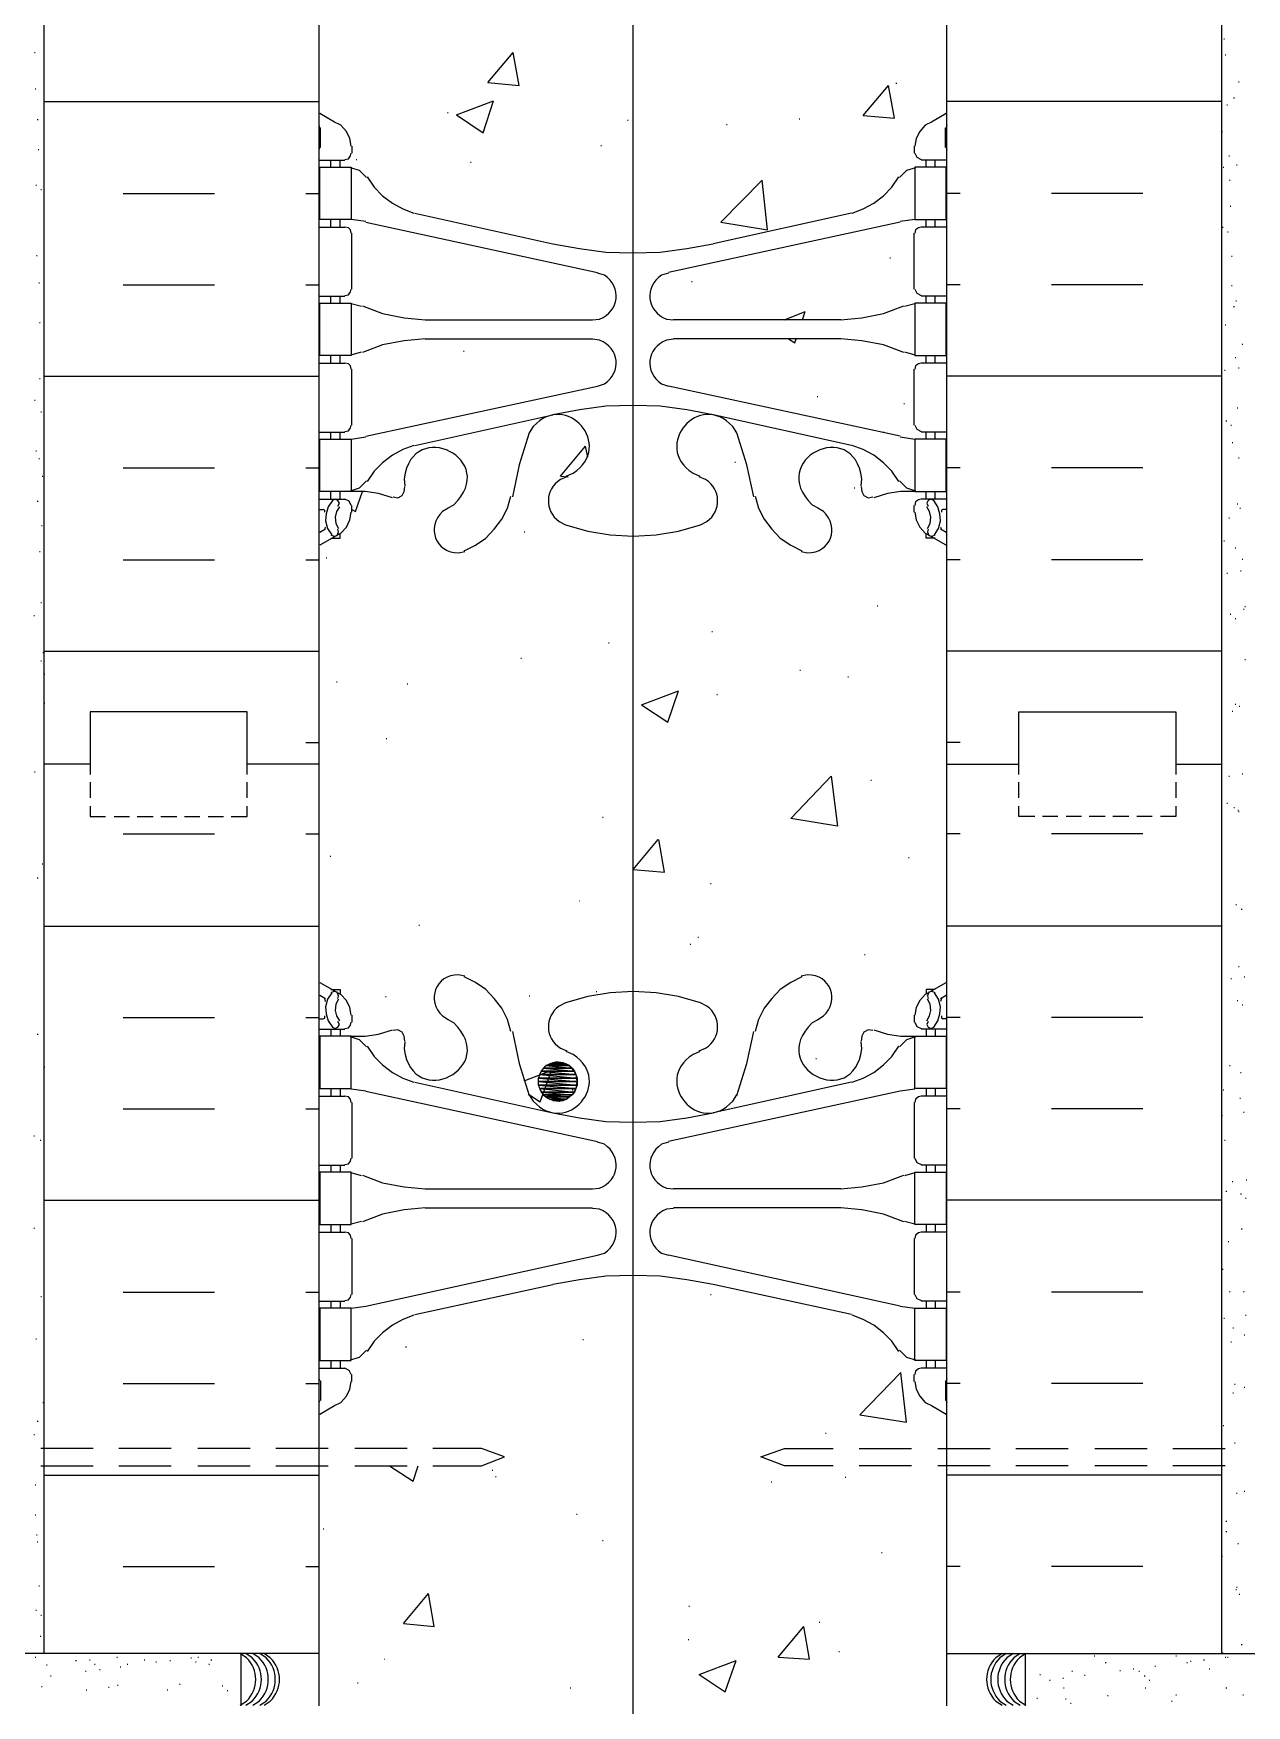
# Model space of a CAD drawing. Header units: millimetres. Extents: x 14 to 201, y 16 to 268.
# Drawn here: x 92.6 to 129.4, y 166.5 to 217.2 of the extents above; entities that cross this region are included whole.
import ezdxf

# ---------------------------------------------------------------- set-up
doc = ezdxf.new("R2010")
doc.units = ezdxf.units.MM
doc.layers.get('0').update_dxf_attribs({"linetype": 'CONTINUOUS'})

msp = doc.modelspace()

# ---------------------------------------------------------------- linework, layer by layer
at = {"color": 0}
for p, q in [((110.745, 112.713), (110.745, 244.878)), ((92.8797, 168.085), (92.8797, 242.485)), ((101.22, 166.497), (101.22, 242.485)), ((120.27, 166.497), (120.27, 242.485)), ((128.608, 168.085), (128.608, 242.485)), ((101.24, 214.821), (101.684, 214.566)), ((119.804, 214.566), (120.247, 214.821)), ((101.24, 214.376), (101.22, 214.439)), ((101.24, 214.439), (101.24, 214.439)), ((101.261, 213.783), (101.261, 214.376)), ((101.876, 214.461), (101.663, 214.566)), ((102.045, 214.27), (101.876, 214.461)), ((102.15, 214.059), (102.045, 214.27)), ((119.443, 214.27), (119.338, 214.059)), ((119.612, 214.461), (119.443, 214.27)), ((119.825, 214.566), (119.612, 214.461)), ((120.227, 213.783), (120.227, 214.376)), ((120.247, 214.439), (120.247, 214.439)), ((120.27, 214.439), (120.247, 214.376)), ((101.22, 213.72), (101.24, 213.783)), ((102.193, 213.826), (102.15, 214.059)), ((102.172, 213.53), (102.193, 213.614)), ((102.213, 213.826), (102.213, 213.614)), ((119.275, 213.826), (119.275, 213.614)), ((119.338, 214.059), (119.295, 213.826)), ((119.295, 213.614), (119.359, 213.487)), ((120.247, 213.783), (120.27, 213.72)), ((101.22, 213.403), (102.003, 213.403)), ((101.24, 213.191), (102.193, 213.191)), ((101.24, 211.603), (101.24, 213.191)), ((101.579, 213.191), (101.579, 213.403)), ((101.854, 213.191), (101.854, 213.403)), ((102.003, 213.423), (102.108, 213.444)), ((102.108, 213.444), (102.172, 213.53)), ((102.446, 213.085), (102.172, 213.17)), ((102.193, 213.191), (102.193, 211.603)), ((119.316, 213.17), (119.042, 213.085)), ((120.247, 213.191), (119.295, 213.191)), ((119.295, 213.191), (119.295, 211.603)), ((119.359, 213.487), (119.485, 213.423)), ((120.27, 213.403), (119.485, 213.403)), ((119.634, 213.191), (119.634, 213.403)), ((119.908, 213.191), (119.908, 213.403)), ((120.247, 211.603), (120.247, 213.191)), ((102.658, 212.874), (102.446, 213.085)), ((102.679, 212.894), (102.891, 212.576)), ((118.597, 212.576), (118.809, 212.894)), ((119.042, 213.085), (118.83, 212.874)), ((102.891, 212.576), (103.145, 212.322)), ((103.145, 212.322), (103.441, 212.09)), ((103.441, 212.09), (103.759, 211.92)), ((117.729, 211.92), (118.047, 212.09)), ((118.047, 212.09), (118.343, 212.322)), ((118.343, 212.322), (118.597, 212.576)), ((102.193, 211.603), (101.24, 211.603)), ((101.579, 211.37), (101.579, 211.603)), ((101.854, 211.37), (101.854, 211.603)), ((102.638, 211.54), (102.193, 211.603)), ((103.759, 211.92), (104.097, 211.793)), ((104.119, 211.793), (108.31, 210.862)), ((117.369, 211.793), (113.178, 210.862)), ((117.391, 211.793), (117.729, 211.92)), ((119.295, 211.603), (118.85, 211.54)), ((119.295, 211.603), (120.247, 211.603)), ((119.634, 211.37), (119.634, 211.603)), ((119.908, 211.37), (119.908, 211.603)), ((101.22, 211.37), (102.003, 211.37)), ((102.108, 211.35), (102.003, 211.37)), ((102.172, 211.286), (102.108, 211.35)), ((102.193, 211.18), (102.172, 211.286)), ((102.213, 209.487), (102.213, 211.18)), ((102.638, 211.518), (109.664, 209.995)), ((118.85, 211.518), (111.824, 209.995)), ((119.275, 209.487), (119.275, 211.18)), ((119.316, 211.286), (119.295, 211.18)), ((119.402, 211.35), (119.316, 211.286)), ((119.485, 211.37), (119.402, 211.35)), ((120.27, 211.37), (119.485, 211.37)), ((108.31, 210.862), (109.115, 210.715)), ((109.115, 210.715), (109.918, 210.608)), ((109.918, 210.608), (110.745, 210.588)), ((110.745, 210.588), (111.57, 210.608)), ((111.57, 210.608), (112.373, 210.715)), ((112.373, 210.715), (113.178, 210.862)), ((109.877, 209.91), (109.664, 209.973)), ((111.824, 209.973), (111.611, 209.91)), ((101.22, 209.274), (102.003, 209.274)), ((101.24, 209.064), (102.193, 209.064)), ((101.24, 207.476), (101.24, 209.064)), ((101.579, 209.064), (101.579, 209.274)), ((101.854, 209.064), (101.854, 209.274)), ((102.003, 209.296), (102.108, 209.317)), ((102.108, 209.317), (102.172, 209.401)), ((102.172, 209.401), (102.193, 209.487)), ((102.193, 209.064), (102.193, 207.476)), ((102.509, 208.957), (102.193, 209.042)), ((102.509, 208.957), (102.193, 209.042)), ((119.295, 209.042), (118.979, 208.957)), ((119.295, 209.042), (118.979, 208.957)), ((119.295, 209.487), (119.359, 209.36)), ((120.247, 209.064), (119.295, 209.064)), ((119.295, 209.064), (119.295, 207.476)), ((119.359, 209.36), (119.485, 209.296)), ((120.27, 209.274), (119.485, 209.274)), ((119.634, 209.064), (119.634, 209.274)), ((119.908, 209.064), (119.908, 209.274)), ((120.247, 207.476), (120.247, 209.064)), ((102.532, 208.978), (103.145, 208.745)), ((102.532, 208.978), (103.145, 208.745)), ((103.145, 208.745), (103.801, 208.618)), ((103.145, 208.745), (103.801, 208.618)), ((103.801, 208.618), (104.436, 208.555)), ((103.801, 208.618), (104.436, 208.555)), ((104.436, 208.555), (109.517, 208.555)), ((109.517, 208.555), (109.728, 208.576)), ((111.76, 208.576), (111.971, 208.555)), ((117.052, 208.555), (111.971, 208.555)), ((117.052, 208.555), (117.687, 208.618)), ((117.052, 208.555), (117.687, 208.618)), ((117.687, 208.618), (118.343, 208.745)), ((117.687, 208.618), (118.343, 208.745)), ((118.343, 208.745), (118.956, 208.978)), ((118.343, 208.745), (118.956, 208.978)), ((102.193, 207.497), (102.509, 207.582)), ((103.145, 207.793), (102.532, 207.56)), ((103.801, 207.92), (103.145, 207.793)), ((104.436, 207.983), (103.801, 207.92)), ((104.436, 207.983), (109.517, 207.983)), ((109.728, 207.942), (109.517, 207.963)), ((111.971, 207.963), (111.76, 207.942)), ((117.052, 207.983), (111.971, 207.983)), ((117.687, 207.92), (117.052, 207.983)), ((118.343, 207.793), (117.687, 207.92)), ((118.956, 207.56), (118.343, 207.793)), ((118.979, 207.582), (119.295, 207.497)), ((101.22, 207.243), (102.003, 207.243)), ((102.193, 207.476), (101.24, 207.476)), ((101.579, 207.243), (101.579, 207.476)), ((101.854, 207.243), (101.854, 207.476)), ((102.108, 207.221), (102.003, 207.243)), ((102.172, 207.158), (102.108, 207.221)), ((102.193, 207.053), (102.172, 207.158)), ((102.213, 205.359), (102.213, 207.053)), ((119.275, 205.359), (119.275, 207.053)), ((119.295, 207.476), (120.247, 207.476)), ((119.316, 207.158), (119.295, 207.053)), ((119.402, 207.221), (119.316, 207.158)), ((119.485, 207.243), (119.402, 207.221)), ((120.27, 207.243), (119.485, 207.243)), ((119.634, 207.243), (119.634, 207.476)), ((119.908, 207.243), (119.908, 207.476)), ((102.638, 205.02), (109.664, 206.544)), ((109.664, 206.544), (109.877, 206.608)), ((111.611, 206.608), (111.824, 206.544)), ((118.85, 205.02), (111.824, 206.544)), ((104.119, 204.745), (108.31, 205.677)), ((109.115, 205.825), (108.31, 205.677)), ((109.918, 205.93), (109.115, 205.825)), ((110.745, 205.952), (109.918, 205.93)), ((111.57, 205.93), (110.745, 205.952)), ((112.373, 205.825), (111.57, 205.93)), ((113.178, 205.677), (112.373, 205.825)), ((117.369, 204.745), (113.178, 205.677)), ((101.22, 205.147), (102.003, 205.147)), ((101.579, 204.936), (101.579, 205.147)), ((101.854, 204.936), (101.854, 205.147)), ((102.003, 205.168), (102.108, 205.19)), ((102.108, 205.19), (102.172, 205.274)), ((102.172, 205.274), (102.193, 205.359)), ((102.193, 204.936), (102.638, 205)), ((107.59, 205.127), (107.294, 204.152)), ((107.717, 205.317), (107.59, 205.127)), ((113.897, 205.127), (113.771, 205.317)), ((114.194, 204.152), (113.897, 205.127)), ((118.85, 205), (119.295, 204.936)), ((119.295, 205.359), (119.359, 205.233)), ((119.359, 205.233), (119.485, 205.168)), ((120.27, 205.147), (119.485, 205.147)), ((119.634, 204.936), (119.634, 205.147)), ((119.908, 204.936), (119.908, 205.147)), ((101.24, 204.936), (102.193, 204.936)), ((101.24, 203.349), (101.24, 204.936)), ((102.193, 204.936), (102.193, 203.349)), ((103.759, 204.618), (103.441, 204.448)), ((104.097, 204.745), (103.759, 204.618)), ((117.729, 204.618), (117.391, 204.745)), ((118.047, 204.448), (117.729, 204.618)), ((120.247, 204.936), (119.295, 204.936)), ((119.295, 204.936), (119.295, 203.349)), ((120.247, 203.349), (120.247, 204.936)), ((103.145, 204.216), (102.891, 203.962)), ((103.441, 204.448), (103.145, 204.216)), ((107.294, 204.152), (107.082, 203.179)), ((114.406, 203.179), (114.194, 204.152)), ((118.343, 204.216), (118.047, 204.448)), ((118.597, 203.962), (118.343, 204.216)), ((102.446, 203.454), (102.658, 203.666)), ((102.891, 203.962), (102.679, 203.645)), ((103.801, 203.729), (103.823, 203.517)), ((103.801, 203.349), (103.823, 203.496)), ((108.733, 203.793), (108.543, 203.708)), ((108.712, 203.813), (108.924, 203.898)), ((112.564, 203.898), (112.776, 203.813)), ((112.945, 203.708), (112.755, 203.793)), ((117.665, 203.517), (117.687, 203.729)), ((117.665, 203.496), (117.687, 203.349)), ((118.809, 203.645), (118.597, 203.962)), ((118.83, 203.666), (119.042, 203.454)), ((101.22, 203.116), (102.003, 203.116)), ((102.193, 203.349), (101.24, 203.349)), ((101.621, 203.073), (101.494, 202.883)), ((101.579, 203.116), (101.579, 203.349)), ((101.706, 203.116), (101.621, 203.073)), ((101.79, 203.073), (101.706, 203.116)), ((101.833, 202.988), (101.79, 203.073)), ((101.79, 202.904), (101.833, 202.988)), ((101.854, 203.116), (101.854, 203.349)), ((102.129, 203.051), (102.003, 203.116)), ((102.193, 202.924), (102.129, 203.051)), ((102.172, 203.369), (102.446, 203.454)), ((102.616, 203.349), (102.193, 203.349)), ((103.018, 203.284), (102.616, 203.349)), ((103.441, 203.157), (103.018, 203.284)), ((103.463, 203.179), (103.61, 203.157)), ((103.61, 203.157), (103.737, 203.221)), ((103.737, 203.221), (103.801, 203.349)), ((106.934, 202.84), (107.041, 203.2)), ((114.449, 203.2), (114.554, 202.84)), ((117.687, 203.349), (117.751, 203.221)), ((117.751, 203.221), (117.878, 203.157)), ((117.878, 203.157), (118.025, 203.179)), ((118.47, 203.284), (118.047, 203.157)), ((118.872, 203.349), (118.47, 203.284)), ((119.295, 203.349), (118.872, 203.349)), ((119.042, 203.454), (119.316, 203.369)), ((119.295, 203.349), (120.247, 203.349)), ((119.316, 203.031), (119.295, 202.924)), ((119.402, 203.094), (119.316, 203.031)), ((119.485, 203.116), (119.402, 203.094)), ((120.27, 203.116), (119.485, 203.116)), ((119.634, 203.116), (119.634, 203.349)), ((119.698, 203.073), (119.655, 202.988)), ((119.655, 202.988), (119.698, 202.904)), ((119.782, 203.116), (119.698, 203.073)), ((119.867, 203.073), (119.782, 203.116)), ((119.994, 202.883), (119.867, 203.073)), ((119.908, 203.116), (119.908, 203.349)), ((101.22, 202.797), (101.346, 202.797)), ((101.388, 202.777), (101.346, 202.797)), ((101.388, 202.714), (101.388, 202.777)), ((101.431, 202.671), (101.41, 202.458)), ((101.41, 202.458), (101.473, 202.226)), ((101.494, 202.883), (101.431, 202.671)), ((101.749, 202.734), (101.706, 202.565)), ((101.706, 202.565), (101.727, 202.374)), ((101.833, 202.883), (101.749, 202.734)), ((102.045, 202.268), (102.15, 202.481)), ((102.15, 202.481), (102.193, 202.714)), ((102.213, 202.714), (102.213, 202.924)), ((105.135, 202.84), (104.965, 202.734)), ((105.114, 202.84), (105.304, 202.946)), ((106.532, 202.205), (106.765, 202.502)), ((106.765, 202.502), (106.934, 202.84)), ((114.554, 202.84), (114.723, 202.502)), ((114.723, 202.502), (114.956, 202.205)), ((116.184, 202.946), (116.374, 202.84)), ((116.523, 202.734), (116.353, 202.84)), ((119.275, 202.714), (119.275, 202.924)), ((119.295, 202.714), (119.338, 202.481)), ((119.338, 202.481), (119.443, 202.268)), ((119.741, 202.734), (119.655, 202.883)), ((119.782, 202.565), (119.741, 202.734)), ((119.761, 202.374), (119.782, 202.565)), ((120.057, 202.671), (119.994, 202.883)), ((120.015, 202.226), (120.078, 202.458)), ((120.078, 202.458), (120.057, 202.671)), ((120.142, 202.797), (120.1, 202.777)), ((120.1, 202.777), (120.1, 202.714)), ((120.27, 202.797), (120.142, 202.797)), ((101.41, 202.205), (101.24, 202.099)), ((101.684, 201.972), (101.24, 201.719)), ((101.388, 202.184), (101.41, 202.268)), ((101.473, 202.226), (101.6, 202.035)), ((101.579, 202.035), (101.663, 201.993)), ((101.663, 201.972), (101.876, 202.078)), ((101.663, 201.993), (101.769, 202.015)), ((101.727, 202.374), (101.812, 202.226)), ((101.769, 202.015), (101.812, 202.121)), ((101.812, 202.121), (101.79, 202.205)), ((101.854, 201.929), (101.854, 202.058)), ((101.876, 202.078), (102.045, 202.268)), ((106.279, 201.929), (106.532, 202.205)), ((108.5, 202.438), (108.692, 202.332)), ((108.692, 202.332), (109.368, 202.142)), ((109.368, 202.142), (110.046, 202.035)), ((110.046, 202.035), (110.745, 201.993)), ((110.745, 201.993), (111.442, 202.035)), ((111.442, 202.035), (112.12, 202.142)), ((112.12, 202.142), (112.796, 202.332)), ((112.796, 202.332), (112.988, 202.438)), ((114.956, 202.205), (115.209, 201.929)), ((119.443, 202.268), (119.612, 202.078)), ((119.612, 202.078), (119.825, 201.972)), ((119.634, 201.929), (119.634, 202.058)), ((119.676, 202.226), (119.761, 202.374)), ((119.698, 202.205), (119.676, 202.121)), ((119.676, 202.121), (119.718, 202.015)), ((119.718, 202.015), (119.825, 201.993)), ((120.247, 201.719), (119.804, 201.972)), ((119.825, 201.993), (119.908, 202.035)), ((119.888, 202.035), (120.015, 202.226)), ((120.078, 202.268), (120.1, 202.184)), ((120.247, 202.099), (120.078, 202.205)), ((101.579, 201.929), (101.854, 201.929)), ((105.453, 201.486), (105.643, 201.529)), ((105.621, 201.549), (105.96, 201.719)), ((105.96, 201.719), (106.279, 201.929)), ((115.209, 201.929), (115.528, 201.719)), ((115.528, 201.719), (115.867, 201.549)), ((115.845, 201.529), (116.036, 201.486)), ((119.908, 201.929), (119.634, 201.929)), ((99.0381, 196.66), (94.2756, 196.66)), ((94.2756, 196.66), (94.2756, 195.072)), ((99.0381, 195.072), (99.0381, 196.66)), ((122.45, 195.072), (122.45, 196.66)), ((122.45, 196.66), (127.212, 196.66)), ((127.212, 196.66), (127.212, 195.072)), ((94.2756, 195.072), (92.8797, 195.072)), ((94.2756, 195.072), (94.2756, 194.754)), ((99.0381, 194.754), (99.0381, 195.072)), ((101.22, 195.072), (99.0381, 195.072)), ((120.27, 195.072), (122.45, 195.072)), ((122.45, 194.754), (122.45, 195.072)), ((127.212, 195.072), (127.212, 194.754)), ((127.212, 195.072), (128.608, 195.072)), ((94.2756, 194.521), (94.2756, 194.055)), ((99.0381, 194.055), (99.0381, 194.521)), ((122.45, 194.055), (122.45, 194.521)), ((127.212, 194.521), (127.212, 194.055)), ((94.2756, 193.802), (94.2756, 193.485)), ((94.2756, 193.485), (94.7416, 193.485)), ((94.9964, 193.485), (95.4624, 193.485)), ((95.6952, 193.485), (96.1817, 193.485)), ((96.4145, 193.485), (96.901, 193.485)), ((97.1338, 193.485), (97.5995, 193.485)), ((97.8531, 193.485), (98.3188, 193.485)), ((98.5517, 193.485), (99.0381, 193.485)), ((99.0381, 193.485), (99.0381, 193.802)), ((122.45, 193.485), (122.45, 193.802)), ((122.936, 193.485), (122.45, 193.485)), ((123.635, 193.485), (123.169, 193.485)), ((124.354, 193.485), (123.888, 193.485)), ((125.073, 193.485), (124.587, 193.485)), ((125.793, 193.485), (125.306, 193.485)), ((126.492, 193.485), (126.026, 193.485)), ((127.212, 193.485), (126.746, 193.485)), ((127.212, 193.802), (127.212, 193.485)), ((101.24, 188.447), (101.684, 188.193)), ((105.643, 188.637), (105.453, 188.68)), ((105.96, 188.447), (105.621, 188.616)), ((106.279, 188.234), (105.96, 188.447)), ((115.528, 188.447), (115.209, 188.234)), ((115.867, 188.616), (115.528, 188.447)), ((116.036, 188.68), (115.845, 188.637)), ((119.804, 188.193), (120.247, 188.447)), ((101.24, 188.067), (101.41, 187.96)), ((101.41, 187.875), (101.388, 187.96)), ((101.473, 187.938), (101.41, 187.705)), ((101.6, 188.13), (101.473, 187.938)), ((101.579, 188.234), (101.854, 188.234)), ((101.663, 188.171), (101.579, 188.13)), ((101.876, 188.087), (101.663, 188.193)), ((101.769, 188.151), (101.663, 188.171)), ((101.727, 187.791), (101.706, 187.601)), ((101.812, 187.938), (101.727, 187.791)), ((101.812, 188.044), (101.769, 188.151)), ((101.79, 187.96), (101.812, 188.044)), ((101.854, 188.234), (101.854, 188.108)), ((102.045, 187.897), (101.876, 188.087)), ((102.15, 187.685), (102.045, 187.897)), ((106.532, 187.96), (106.279, 188.234)), ((106.765, 187.664), (106.532, 187.96)), ((108.692, 187.833), (108.5, 187.728)), ((109.368, 188.023), (108.692, 187.833)), ((110.046, 188.13), (109.368, 188.023)), ((110.745, 188.171), (110.046, 188.13)), ((111.442, 188.13), (110.745, 188.171)), ((112.12, 188.023), (111.442, 188.13)), ((112.796, 187.833), (112.12, 188.023)), ((112.988, 187.728), (112.796, 187.833)), ((114.956, 187.96), (114.723, 187.664)), ((115.209, 188.234), (114.956, 187.96)), ((119.443, 187.897), (119.338, 187.685)), ((119.612, 188.087), (119.443, 187.897)), ((119.825, 188.193), (119.612, 188.087)), ((119.908, 188.234), (119.634, 188.234)), ((119.634, 188.234), (119.634, 188.108)), ((119.718, 188.151), (119.676, 188.044)), ((119.676, 188.044), (119.698, 187.96)), ((119.761, 187.791), (119.676, 187.938)), ((119.825, 188.171), (119.718, 188.151)), ((119.782, 187.601), (119.761, 187.791)), ((119.908, 188.13), (119.825, 188.171)), ((120.015, 187.938), (119.888, 188.13)), ((120.078, 187.705), (120.015, 187.938)), ((120.078, 187.96), (120.247, 188.067)), ((120.1, 187.96), (120.078, 187.875)), ((101.22, 187.346), (101.346, 187.346)), ((101.346, 187.346), (101.388, 187.368)), ((101.388, 187.368), (101.388, 187.431)), ((101.41, 187.705), (101.431, 187.494)), ((101.431, 187.494), (101.494, 187.282)), ((101.494, 187.282), (101.621, 187.092)), ((101.706, 187.601), (101.749, 187.431)), ((101.749, 187.431), (101.833, 187.282)), ((101.833, 187.176), (101.79, 187.262)), ((102.193, 187.452), (102.15, 187.685)), ((102.172, 187.156), (102.193, 187.241)), ((102.213, 187.452), (102.213, 187.241)), ((104.965, 187.431), (105.135, 187.325)), ((105.304, 187.219), (105.114, 187.325)), ((106.934, 187.325), (106.765, 187.664)), ((107.041, 186.965), (106.934, 187.325)), ((114.554, 187.325), (114.449, 186.965)), ((114.723, 187.664), (114.554, 187.325)), ((116.374, 187.325), (116.184, 187.219)), ((116.353, 187.325), (116.523, 187.431)), ((119.275, 187.452), (119.275, 187.241)), ((119.338, 187.685), (119.295, 187.452)), ((119.295, 187.241), (119.359, 187.113)), ((119.655, 187.282), (119.741, 187.431)), ((119.698, 187.262), (119.655, 187.176)), ((119.741, 187.431), (119.782, 187.601)), ((119.867, 187.092), (119.994, 187.282)), ((119.994, 187.282), (120.057, 187.494)), ((120.057, 187.494), (120.078, 187.705)), ((120.1, 187.431), (120.1, 187.368)), ((120.1, 187.368), (120.142, 187.346)), ((120.27, 187.346), (120.142, 187.346)), ((101.22, 187.029), (102.003, 187.029)), ((102.193, 186.817), (101.24, 186.817)), ((101.24, 186.817), (101.24, 185.229)), ((101.579, 187.029), (101.579, 186.817)), ((101.621, 187.092), (101.706, 187.049)), ((101.706, 187.049), (101.79, 187.092)), ((101.79, 187.092), (101.833, 187.176)), ((101.854, 187.029), (101.854, 186.817)), ((102.003, 187.049), (102.108, 187.071)), ((102.108, 187.071), (102.172, 187.156)), ((102.446, 186.712), (102.172, 186.796)), ((102.193, 185.229), (102.193, 186.817)), ((102.193, 186.817), (102.616, 186.817)), ((102.616, 186.817), (103.018, 186.88)), ((103.018, 186.88), (103.441, 187.008)), ((103.61, 187.008), (103.463, 186.986)), ((103.737, 186.945), (103.61, 187.008)), ((103.801, 186.817), (103.737, 186.945)), ((103.823, 186.669), (103.801, 186.817)), ((107.082, 186.965), (107.294, 185.991)), ((114.194, 185.991), (114.406, 186.965)), ((117.687, 186.817), (117.665, 186.669)), ((117.751, 186.945), (117.687, 186.817)), ((117.878, 187.008), (117.751, 186.945)), ((118.025, 186.986), (117.878, 187.008)), ((118.047, 187.008), (118.47, 186.88)), ((118.47, 186.88), (118.872, 186.817)), ((118.872, 186.817), (119.295, 186.817)), ((119.316, 186.796), (119.042, 186.712)), ((119.295, 185.229), (119.295, 186.817)), ((119.295, 186.817), (120.247, 186.817)), ((119.359, 187.113), (119.485, 187.049)), ((120.27, 187.029), (119.485, 187.029)), ((119.634, 187.029), (119.634, 186.817)), ((119.655, 187.176), (119.698, 187.092)), ((119.698, 187.092), (119.782, 187.049)), ((119.782, 187.049), (119.867, 187.092)), ((119.908, 187.029), (119.908, 186.817)), ((120.247, 186.817), (120.247, 185.229)), ((102.658, 186.499), (102.446, 186.712)), ((102.679, 186.52), (102.891, 186.203)), ((103.823, 186.647), (103.801, 186.436)), ((108.543, 186.457), (108.733, 186.373)), ((108.924, 186.267), (108.712, 186.351)), ((112.776, 186.351), (112.564, 186.267)), ((112.755, 186.373), (112.945, 186.457)), ((117.687, 186.436), (117.665, 186.647)), ((118.597, 186.203), (118.809, 186.52)), ((119.042, 186.712), (118.83, 186.499)), ((102.891, 186.203), (103.145, 185.95)), ((103.145, 185.95), (103.441, 185.717)), ((103.441, 185.717), (103.759, 185.547)), ((107.294, 185.991), (107.59, 185.018)), ((108.966, 185.758), (107.95, 185.758)), ((107.95, 185.758), (109.008, 185.654)), ((107.95, 185.758), (108.966, 185.758)), ((108.902, 185.844), (108.013, 185.844)), ((108.013, 185.844), (108.966, 185.758)), ((108.013, 185.844), (108.902, 185.844)), ((108.818, 185.928), (108.099, 185.928)), ((108.099, 185.928), (108.902, 185.844)), ((108.099, 185.928), (108.818, 185.928)), ((108.733, 185.97), (108.204, 185.97)), ((108.204, 185.97), (108.818, 185.928)), ((108.204, 185.97), (108.733, 185.97)), ((108.628, 186.013), (108.31, 186.013)), ((108.31, 186.013), (108.733, 185.97)), ((108.31, 186.013), (108.628, 186.013)), ((108.416, 186.034), (108.628, 186.013)), ((108.416, 186.034), (108.522, 186.034)), ((108.522, 186.034), (108.628, 186.013)), ((108.628, 186.013), (108.733, 185.97)), ((108.733, 185.97), (108.818, 185.928)), ((108.818, 185.928), (108.902, 185.844)), ((108.902, 185.844), (108.966, 185.758)), ((109.029, 185.611), (108.945, 185.78)), ((108.966, 185.758), (109.008, 185.654)), ((113.897, 185.018), (114.194, 185.991)), ((117.729, 185.547), (118.047, 185.717)), ((118.047, 185.717), (118.343, 185.95)), ((118.343, 185.95), (118.597, 186.203)), ((101.24, 185.229), (102.193, 185.229)), ((101.579, 185.229), (101.579, 184.996)), ((101.854, 185.229), (101.854, 184.996)), ((102.638, 185.145), (102.193, 185.208)), ((103.759, 185.547), (104.097, 185.421)), ((104.119, 185.421), (108.31, 184.489)), ((107.929, 185.695), (107.866, 185.525)), ((107.866, 185.525), (107.866, 185.357)), ((109.051, 185.441), (107.866, 185.441)), ((107.866, 185.441), (109.051, 185.335)), ((107.866, 185.441), (109.051, 185.441)), ((107.866, 185.357), (107.929, 185.188)), ((109.051, 185.547), (107.887, 185.547)), ((107.887, 185.547), (109.051, 185.441)), ((107.887, 185.547), (109.051, 185.547)), ((109.051, 185.335), (107.887, 185.335)), ((107.887, 185.335), (109.008, 185.229)), ((107.887, 185.335), (109.051, 185.335)), ((109.008, 185.654), (107.907, 185.654)), ((107.907, 185.654), (109.051, 185.547)), ((107.907, 185.654), (109.008, 185.654)), ((109.008, 185.229), (107.907, 185.229)), ((107.907, 185.229), (108.966, 185.124)), ((107.907, 185.229), (109.008, 185.229)), ((108.945, 185.102), (109.029, 185.272)), ((109.008, 185.229), (108.966, 185.124)), ((109.008, 185.654), (109.051, 185.547)), ((109.051, 185.335), (109.008, 185.229)), ((109.051, 185.441), (109.029, 185.611)), ((109.029, 185.272), (109.051, 185.441)), ((109.051, 185.547), (109.051, 185.441)), ((109.051, 185.441), (109.051, 185.335)), ((117.369, 185.421), (113.178, 184.489)), ((117.391, 185.421), (117.729, 185.547)), ((119.295, 185.208), (118.85, 185.145)), ((120.247, 185.229), (119.295, 185.229)), ((119.634, 185.229), (119.634, 184.996)), ((119.908, 185.229), (119.908, 184.996)), ((101.22, 184.996), (102.003, 184.996)), ((102.108, 184.976), (102.003, 184.996)), ((102.172, 184.912), (102.108, 184.976)), ((102.193, 184.806), (102.172, 184.912)), ((102.213, 184.806), (102.213, 183.112)), ((102.638, 185.145), (109.664, 183.621)), ((107.59, 185.039), (107.717, 184.848)), ((107.929, 185.188), (108.013, 185.039)), ((108.966, 185.124), (107.95, 185.124)), ((107.95, 185.124), (108.902, 185.039)), ((107.95, 185.124), (108.966, 185.124)), ((108.902, 185.039), (108.013, 185.039)), ((108.013, 185.039), (108.818, 184.976)), ((108.013, 185.039), (108.902, 185.039)), ((108.013, 185.039), (108.162, 184.933)), ((108.818, 184.976), (108.099, 184.976)), ((108.099, 184.976), (108.733, 184.912)), ((108.099, 184.976), (108.818, 184.976)), ((108.162, 184.933), (108.33, 184.869)), ((108.733, 184.912), (108.204, 184.912)), ((108.204, 184.912), (108.628, 184.869)), ((108.204, 184.912), (108.733, 184.912)), ((108.628, 184.869), (108.31, 184.869)), ((108.31, 184.869), (108.522, 184.848)), ((108.31, 184.869), (108.628, 184.869)), ((108.33, 184.869), (108.5, 184.848)), ((108.522, 184.848), (108.416, 184.848)), ((108.5, 184.848), (108.669, 184.892)), ((108.628, 184.869), (108.522, 184.848)), ((108.733, 184.912), (108.628, 184.869)), ((108.669, 184.892), (108.818, 184.976)), ((108.818, 184.976), (108.733, 184.912)), ((108.818, 184.976), (108.945, 185.102)), ((108.902, 185.039), (108.818, 184.976)), ((108.966, 185.124), (108.902, 185.039)), ((118.85, 185.145), (111.824, 183.621)), ((113.771, 184.848), (113.897, 185.039)), ((119.275, 184.806), (119.275, 183.112)), ((119.316, 184.912), (119.295, 184.806)), ((119.402, 184.976), (119.316, 184.912)), ((119.485, 184.996), (119.402, 184.976)), ((120.27, 184.996), (119.485, 184.996)), ((108.31, 184.489), (109.115, 184.34)), ((109.115, 184.34), (109.918, 184.234)), ((109.918, 184.234), (110.745, 184.213)), ((110.745, 184.213), (111.57, 184.234)), ((111.57, 184.234), (112.373, 184.34)), ((112.373, 184.34), (113.178, 184.489)), ((109.877, 183.537), (109.664, 183.6)), ((111.824, 183.6), (111.611, 183.537)), ((101.22, 182.902), (102.003, 182.902)), ((102.193, 182.689), (101.24, 182.689)), ((101.24, 182.689), (101.24, 181.102)), ((101.579, 182.902), (101.579, 182.689)), ((101.854, 182.902), (101.854, 182.689)), ((102.003, 182.922), (102.108, 182.943)), ((102.108, 182.943), (102.172, 183.028)), ((102.172, 183.028), (102.193, 183.112)), ((102.193, 181.102), (102.193, 182.689)), ((102.509, 182.583), (102.193, 182.669)), ((119.295, 182.669), (118.979, 182.583)), ((119.295, 183.112), (119.359, 182.985)), ((119.295, 181.102), (119.295, 182.689)), ((119.295, 182.689), (120.247, 182.689)), ((119.359, 182.985), (119.485, 182.922)), ((120.27, 182.902), (119.485, 182.902)), ((119.634, 182.902), (119.634, 182.689)), ((119.908, 182.902), (119.908, 182.689)), ((120.247, 182.689), (120.247, 181.102)), ((102.532, 182.605), (103.145, 182.372)), ((103.145, 182.372), (103.801, 182.246)), ((103.801, 182.246), (104.436, 182.182)), ((104.436, 182.182), (109.517, 182.182)), ((109.517, 182.182), (109.728, 182.203)), ((111.76, 182.203), (111.971, 182.182)), ((117.052, 182.182), (111.971, 182.182)), ((117.052, 182.182), (117.687, 182.246)), ((117.687, 182.246), (118.343, 182.372)), ((118.343, 182.372), (118.956, 182.605)), ((102.193, 181.124), (102.509, 181.208)), ((102.193, 181.124), (102.509, 181.208)), ((103.145, 181.42), (102.532, 181.187)), ((103.145, 181.42), (102.532, 181.187)), ((103.801, 181.547), (103.145, 181.42)), ((103.801, 181.547), (103.145, 181.42)), ((104.436, 181.61), (103.801, 181.547)), ((104.436, 181.61), (103.801, 181.547)), ((104.436, 181.61), (109.517, 181.61)), ((109.728, 181.568), (109.517, 181.588)), ((111.971, 181.588), (111.76, 181.568)), ((117.052, 181.61), (111.971, 181.61)), ((117.687, 181.547), (117.052, 181.61)), ((117.687, 181.547), (117.052, 181.61)), ((118.343, 181.42), (117.687, 181.547)), ((118.343, 181.42), (117.687, 181.547)), ((118.956, 181.187), (118.343, 181.42)), ((118.956, 181.187), (118.343, 181.42)), ((118.979, 181.208), (119.295, 181.124)), ((118.979, 181.208), (119.295, 181.124)), ((101.22, 180.869), (102.003, 180.869)), ((101.24, 181.102), (102.193, 181.102)), ((101.579, 181.102), (101.579, 180.869)), ((101.854, 181.102), (101.854, 180.869)), ((102.108, 180.848), (102.003, 180.869)), ((102.172, 180.785), (102.108, 180.848)), ((102.193, 180.679), (102.172, 180.785)), ((102.213, 180.679), (102.213, 178.985)), ((119.275, 180.679), (119.275, 178.985)), ((120.247, 181.102), (119.295, 181.102)), ((119.316, 180.785), (119.295, 180.679)), ((119.402, 180.848), (119.316, 180.785)), ((119.485, 180.869), (119.402, 180.848)), ((120.27, 180.869), (119.485, 180.869)), ((119.634, 181.102), (119.634, 180.869)), ((119.908, 181.102), (119.908, 180.869)), ((102.638, 178.625), (109.664, 180.17)), ((109.664, 180.17), (109.877, 180.233)), ((111.611, 180.233), (111.824, 180.17)), ((118.85, 178.625), (111.824, 180.17)), ((104.119, 178.372), (108.31, 179.281)), ((109.115, 179.43), (108.31, 179.281)), ((109.918, 179.536), (109.115, 179.43)), ((110.745, 179.557), (109.918, 179.536)), ((111.57, 179.536), (110.745, 179.557)), ((112.373, 179.43), (111.57, 179.536)), ((113.178, 179.281), (112.373, 179.43)), ((117.369, 178.372), (113.178, 179.281)), ((101.22, 178.774), (102.003, 178.774)), ((101.579, 178.774), (101.579, 178.562)), ((101.854, 178.774), (101.854, 178.562)), ((102.003, 178.795), (102.108, 178.816)), ((102.108, 178.816), (102.172, 178.901)), ((102.172, 178.901), (102.193, 178.985)), ((102.193, 178.562), (102.638, 178.625)), ((118.85, 178.625), (119.295, 178.562)), ((119.295, 178.985), (119.359, 178.858)), ((119.359, 178.858), (119.485, 178.795)), ((120.27, 178.774), (119.485, 178.774)), ((119.634, 178.774), (119.634, 178.562)), ((119.908, 178.774), (119.908, 178.562)), ((102.193, 178.562), (101.24, 178.562)), ((101.24, 178.562), (101.24, 176.975)), ((102.193, 176.975), (102.193, 178.562)), ((103.759, 178.223), (103.441, 178.054)), ((104.097, 178.35), (103.759, 178.223)), ((117.729, 178.223), (117.391, 178.35)), ((118.047, 178.054), (117.729, 178.223)), ((119.295, 176.975), (119.295, 178.562)), ((119.295, 178.562), (120.247, 178.562)), ((120.247, 178.562), (120.247, 176.975)), ((103.145, 177.821), (102.891, 177.567)), ((103.441, 178.054), (103.145, 177.821)), ((118.343, 177.821), (118.047, 178.054)), ((118.597, 177.567), (118.343, 177.821)), ((102.172, 176.995), (102.446, 177.081)), ((102.446, 177.081), (102.658, 177.292)), ((102.891, 177.567), (102.679, 177.25)), ((118.809, 177.25), (118.597, 177.567)), ((118.83, 177.292), (119.042, 177.081)), ((119.042, 177.081), (119.316, 176.995)), ((101.22, 176.742), (102.003, 176.742)), ((101.24, 176.975), (102.193, 176.975)), ((101.579, 176.975), (101.579, 176.742)), ((101.854, 176.975), (101.854, 176.742)), ((102.129, 176.678), (102.003, 176.742)), ((102.193, 176.552), (102.129, 176.678)), ((120.247, 176.975), (119.295, 176.975)), ((119.316, 176.658), (119.295, 176.552)), ((119.402, 176.721), (119.316, 176.658)), ((119.485, 176.742), (119.402, 176.721)), ((120.27, 176.742), (119.485, 176.742)), ((119.634, 176.975), (119.634, 176.742)), ((119.908, 176.975), (119.908, 176.742)), ((101.24, 176.361), (101.22, 176.425)), ((101.261, 176.361), (101.261, 175.767)), ((102.045, 175.896), (102.15, 176.106)), ((102.15, 176.106), (102.193, 176.339)), ((102.213, 176.339), (102.213, 176.552)), ((119.275, 176.339), (119.275, 176.552)), ((119.295, 176.339), (119.338, 176.106)), ((119.338, 176.106), (119.443, 175.896)), ((120.227, 176.361), (120.227, 175.767)), ((120.27, 176.425), (120.247, 176.361)), ((101.22, 175.704), (101.24, 175.767)), ((101.24, 175.726), (101.24, 175.726)), ((101.684, 175.599), (101.24, 175.344)), ((101.663, 175.599), (101.876, 175.704)), ((101.876, 175.704), (102.045, 175.896)), ((119.443, 175.896), (119.612, 175.704)), ((119.612, 175.704), (119.825, 175.599)), ((120.247, 175.344), (119.804, 175.599)), ((120.247, 175.767), (120.27, 175.704)), ((120.247, 175.726), (120.247, 175.726)), ((94.361, 174.308), (92.7735, 174.308)), ((96.7313, 174.308), (95.1438, 174.308)), ((99.1235, 174.308), (97.536, 174.308)), ((101.494, 174.308), (99.9063, 174.308)), ((103.886, 174.308), (102.299, 174.308)), ((106.15, 174.308), (104.669, 174.308)), ((106.849, 174.053), (106.15, 174.308)), ((106.15, 173.779), (106.849, 174.053)), ((114.617, 174.053), (115.338, 174.308)), ((115.338, 173.779), (114.617, 174.053)), ((115.338, 174.308), (116.819, 174.308)), ((117.602, 174.308), (119.189, 174.308)), ((119.994, 174.308), (121.582, 174.308)), ((122.364, 174.308), (123.952, 174.308)), ((124.757, 174.308), (126.344, 174.308)), ((127.127, 174.308), (128.714, 174.308)), ((92.7735, 173.779), (94.361, 173.779)), ((95.1438, 173.779), (96.7313, 173.779)), ((97.536, 173.779), (99.1235, 173.779)), ((99.9063, 173.779), (101.494, 173.779)), ((102.299, 173.779), (103.886, 173.779)), ((104.669, 173.779), (106.15, 173.779)), ((116.819, 173.779), (115.338, 173.779)), ((119.189, 173.779), (117.602, 173.779)), ((121.582, 173.779), (119.994, 173.779)), ((123.952, 173.779), (122.364, 173.779)), ((126.344, 173.779), (124.757, 173.779)), ((128.714, 173.779), (127.127, 173.779)), ((101.22, 168.085), (21.9081, 168.085)), ((98.848, 168.085), (98.848, 166.497)), ((120.27, 168.085), (194.225, 168.085)), ((122.64, 168.085), (122.64, 166.497))]:
    msp.add_line(p, q, dxfattribs=at)
at = {"color": 252}
for p, q in [((92.5834, 216.662), (92.6042, 216.662)), ((106.342, 215.751), (107.104, 216.662)), ((107.294, 215.667), (107.104, 216.662)), ((128.671, 217.085), (128.694, 217.085)), ((128.714, 216.598), (128.736, 216.598)), ((106.342, 215.751), (107.294, 215.667)), ((117.729, 214.758), (118.491, 215.667)), ((118.682, 214.672), (118.491, 215.667)), ((118.723, 215.731), (118.746, 215.731)), ((129.117, 215.773), (129.137, 215.773)), ((92.6042, 215.561), (92.6264, 215.561)), ((92.8797, 215.181), (101.22, 215.181)), ((105.388, 214.778), (106.511, 215.202)), ((106.193, 214.229), (106.511, 215.202)), ((128.608, 215.181), (120.27, 215.181)), ((128.968, 215.287), (128.99, 215.287)), ((92.6677, 214.629), (92.6895, 214.629)), ((105.114, 214.842), (105.135, 214.842)), ((105.388, 214.778), (106.193, 214.229)), ((115.781, 214.652), (115.804, 214.652)), ((117.729, 214.758), (118.682, 214.672)), ((128.757, 215.074), (128.778, 215.074)), ((110.575, 214.609), (110.596, 214.609)), ((113.581, 214.482), (113.601, 214.482)), ((128.608, 214.27), (128.63, 214.27)), ((92.6895, 213.72), (92.7104, 213.72)), ((109.77, 213.847), (109.791, 213.847)), ((102.342, 213.423), (102.362, 213.423)), ((105.813, 213.338), (105.833, 213.338)), ((128.651, 213.191), (128.671, 213.191)), ((128.82, 213.53), (128.841, 213.53)), ((129.053, 213.254), (129.074, 213.254)), ((92.6264, 212.64), (92.6469, 212.64)), ((113.411, 211.518), (114.66, 212.788)), ((114.829, 211.286), (114.66, 212.788)), ((128.841, 212.788), (128.863, 212.788)), ((92.7735, 212.513), (92.7943, 212.513)), ((95.2708, 212.386), (98.0447, 212.386)), ((100.817, 212.386), (101.22, 212.386)), ((120.671, 212.386), (120.27, 212.386)), ((126.217, 212.386), (123.445, 212.386)), ((128.863, 212.006), (128.884, 212.006)), ((113.411, 211.518), (114.829, 211.286)), ((128.63, 211.37), (128.651, 211.37)), ((128.778, 211.221), (128.8, 211.221)), ((92.6469, 210.502), (92.6677, 210.502)), ((118.533, 210.439), (118.554, 210.439)), ((128.904, 210.482), (128.927, 210.482)), ((92.7104, 209.677), (92.7308, 209.677)), ((95.2708, 209.613), (98.0447, 209.613)), ((100.817, 209.613), (101.22, 209.613)), ((112.522, 209.719), (112.543, 209.719)), ((120.671, 209.613), (120.27, 209.613)), ((126.217, 209.613), (123.445, 209.613)), ((128.904, 209.593), (128.927, 209.593)), ((129.033, 209.127), (129.053, 209.127)), ((115.338, 208.555), (115.971, 208.808)), ((115.888, 208.555), (115.971, 208.808)), ((128.968, 208.957), (128.99, 208.957)), ((92.7308, 208.471), (92.753, 208.471)), ((128.714, 208.406), (128.736, 208.406)), ((105.6, 207.603), (105.621, 207.603)), ((115.465, 207.983), (115.655, 207.856)), ((115.655, 207.856), (115.697, 207.983)), ((129.223, 207.814), (129.243, 207.814)), ((128.694, 207.031), (128.714, 207.031)), ((129.01, 207.413), (129.033, 207.413)), ((129.117, 207.094), (129.137, 207.094)), ((92.7308, 206.778), (92.753, 206.778)), ((92.8797, 206.841), (101.22, 206.841)), ((128.608, 206.841), (120.27, 206.841)), ((92.5834, 206.121), (92.6042, 206.121)), ((116.333, 206.226), (116.353, 206.226)), ((118.956, 206.015), (118.979, 206.015)), ((92.7735, 205.76), (92.7943, 205.76)), ((128.736, 205.486), (128.757, 205.486)), ((129.074, 205.889), (129.096, 205.889)), ((118.343, 205.147), (118.364, 205.147)), ((128.884, 205.359), (128.904, 205.359)), ((92.625, 204.575), (92.6469, 204.575)), ((108.543, 203.813), (109.305, 204.724)), ((109.368, 204.385), (109.305, 204.724)), ((128.927, 204.83), (128.947, 204.83)), ((92.7104, 204.342), (92.7308, 204.342)), ((95.2708, 204.068), (98.0447, 204.068)), ((100.817, 204.068), (101.22, 204.068)), ((113.834, 204.238), (113.855, 204.238)), ((120.671, 204.068), (120.27, 204.068)), ((126.217, 204.068), (123.445, 204.068)), ((129.117, 204.365), (129.137, 204.365)), ((92.8165, 203.813), (92.837, 203.813)), ((108.543, 203.813), (108.775, 203.793)), ((92.6677, 203.051), (92.6895, 203.051)), ((102.319, 202.734), (102.532, 203.349)), ((117.454, 203.454), (117.475, 203.454)), ((129.074, 202.967), (129.096, 202.967)), ((102.213, 202.797), (102.319, 202.734)), ((128.82, 202.544), (128.841, 202.544)), ((129.159, 202.84), (129.18, 202.84)), ((92.7943, 202.311), (92.8165, 202.311)), ((107.442, 202.121), (107.464, 202.121)), ((92.7308, 201.527), (92.753, 201.527)), ((128.671, 201.845), (128.694, 201.845)), ((129.01, 201.633), (129.033, 201.633)), ((95.2708, 201.273), (98.0447, 201.273)), ((100.817, 201.273), (101.22, 201.273)), ((101.431, 201.337), (101.451, 201.337)), ((120.671, 201.273), (120.27, 201.273)), ((126.217, 201.273), (123.445, 201.273)), ((129.18, 200.934), (129.201, 200.934)), ((129.223, 201.296), (129.243, 201.296)), ((92.8592, 200.914), (92.8797, 200.914)), ((128.757, 200.871), (128.778, 200.871)), ((92.7735, 199.982), (92.7943, 199.982)), ((92.5615, 199.58), (92.5834, 199.58)), ((118.153, 199.876), (118.174, 199.876)), ((128.863, 199.622), (128.884, 199.622)), ((129.01, 199.496), (129.033, 199.496)), ((129.266, 199.771), (129.286, 199.771)), ((129.307, 199.856), (129.329, 199.856)), ((113.135, 199.093), (113.158, 199.093)), ((92.837, 198.458), (92.8578, 198.458)), ((92.8797, 198.501), (101.22, 198.501)), ((110.003, 198.754), (110.024, 198.754)), ((128.608, 198.501), (120.27, 198.501)), ((92.7735, 198.205), (92.7943, 198.205)), ((107.337, 198.289), (107.357, 198.289)), ((115.804, 197.929), (115.824, 197.929)), ((129.307, 198.247), (129.329, 198.247)), ((92.8797, 197.802), (92.9005, 197.802)), ((101.749, 197.569), (101.769, 197.569)), ((103.886, 197.506), (103.907, 197.506)), ((117.263, 197.718), (117.285, 197.718)), ((92.8797, 196.934), (92.9005, 196.934)), ((110.998, 196.871), (112.12, 197.295)), ((110.998, 196.871), (111.803, 196.342)), ((111.803, 196.342), (112.12, 197.295)), ((113.284, 197.189), (113.305, 197.189)), ((129.01, 196.893), (129.033, 196.893)), ((128.927, 196.681), (128.947, 196.681)), ((129.137, 196.829), (129.159, 196.829)), ((92.8578, 196.152), (92.8797, 196.152)), ((103.251, 195.855), (103.271, 195.855)), ((100.817, 195.728), (101.22, 195.728)), ((120.671, 195.728), (120.27, 195.728)), ((92.5834, 194.84), (92.6042, 194.84)), ((115.528, 193.421), (116.756, 194.713)), ((116.756, 194.713), (116.946, 193.189)), ((117.961, 194.584), (117.983, 194.584)), ((128.82, 194.713), (128.841, 194.713)), ((129.223, 194.776), (129.243, 194.776)), ((128.757, 193.887), (128.778, 193.887)), ((109.813, 193.463), (109.834, 193.463)), ((116.946, 193.189), (115.528, 193.421)), ((128.969, 193.759), (128.99, 193.759)), ((129.096, 193.675), (129.117, 193.675)), ((129.117, 193.632), (129.137, 193.632)), ((95.2708, 192.956), (98.0447, 192.956)), ((100.817, 192.956), (101.22, 192.956)), ((120.671, 192.956), (120.27, 192.956)), ((126.217, 192.956), (123.445, 192.956)), ((110.745, 191.875), (111.505, 192.786)), ((111.697, 191.791), (111.528, 192.786)), ((92.8165, 192.045), (92.837, 192.045)), ((101.557, 192.278), (101.579, 192.278)), ((110.745, 191.875), (111.697, 191.791)), ((119.105, 192.236), (119.126, 192.236)), ((92.6677, 191.622), (92.6895, 191.622)), ((113.093, 191.452), (113.115, 191.452)), ((109.115, 190.923), (109.135, 190.923)), ((129.033, 190.817), (129.053, 190.817)), ((129.201, 190.669), (129.223, 190.669)), ((92.8797, 190.161), (101.22, 190.161)), ((104.246, 190.183), (104.267, 190.183)), ((112.713, 189.822), (112.733, 189.822)), ((128.608, 190.161), (120.27, 190.161)), ((112.48, 189.611), (112.5, 189.611)), ((117.771, 189.293), (117.792, 189.293)), ((129.117, 188.933), (129.137, 188.933)), ((128.884, 188.573), (128.904, 188.573)), ((129.286, 188.616), (129.307, 188.616)), ((103.23, 188.023), (103.251, 188.023)), ((107.59, 188.044), (107.611, 188.044)), ((109.621, 188.171), (109.644, 188.171)), ((129.074, 187.897), (129.096, 187.897)), ((129.223, 187.769), (129.243, 187.769)), ((95.2708, 187.388), (98.0447, 187.388)), ((100.817, 187.388), (101.22, 187.388)), ((120.671, 187.388), (120.27, 187.388)), ((126.217, 187.388), (123.445, 187.388)), ((92.6677, 186.88), (92.6895, 186.88)), ((92.8797, 185.885), (92.9005, 185.885)), ((107.442, 185.462), (108.246, 185.78)), ((107.929, 184.828), (108.267, 185.78)), ((116.29, 186.14), (116.31, 186.14)), ((128.841, 185.928), (128.863, 185.928)), ((129.18, 185.717), (129.201, 185.717)), ((107.57, 185.059), (107.929, 184.828)), ((108.902, 185.188), (108.924, 185.188)), ((128.651, 185.188), (128.671, 185.188)), ((129.159, 184.933), (129.18, 184.933)), ((95.2708, 184.616), (98.0447, 184.616)), ((100.817, 184.616), (101.22, 184.616)), ((120.671, 184.616), (120.27, 184.616)), ((126.217, 184.616), (123.445, 184.616)), ((128.608, 184.426), (128.63, 184.426)), ((129.266, 184.51), (129.286, 184.51)), ((92.5615, 183.79), (92.5834, 183.79)), ((92.753, 183.664), (92.7735, 183.664)), ((128.694, 183.664), (128.714, 183.664)), ((128.927, 182.414), (128.947, 182.414)), ((129.35, 182.456), (129.37, 182.456)), ((92.8797, 181.843), (101.22, 181.843)), ((128.608, 181.843), (120.27, 181.843)), ((128.736, 182.117), (128.757, 182.117)), ((129.18, 182.033), (129.202, 182.033)), ((129.329, 181.907), (129.35, 181.907)), ((92.5629, 180.996), (92.5834, 180.996)), ((129.201, 180.975), (129.223, 180.975)), ((128.8, 180.593), (128.82, 180.593)), ((128.63, 179.747), (128.651, 179.747)), ((92.7735, 178.922), (92.7943, 178.922)), ((95.2708, 179.048), (98.0447, 179.048)), ((100.817, 179.048), (101.22, 179.048)), ((113.094, 178.985), (113.115, 178.985)), ((120.671, 179.048), (120.27, 179.048)), ((126.217, 179.048), (123.445, 179.048)), ((128.841, 179.071), (128.863, 179.071)), ((129.266, 179.071), (129.286, 179.071)), ((128.671, 178.266), (128.694, 178.266)), ((129.329, 178.35), (129.35, 178.35)), ((92.6264, 177.631), (92.6469, 177.631)), ((109.221, 177.61), (109.241, 177.61)), ((128.947, 177.969), (128.968, 177.969)), ((129.286, 177.757), (129.307, 177.757)), ((103.843, 177.397), (103.866, 177.397)), ((128.884, 177.546), (128.904, 177.546)), ((117.624, 175.324), (118.872, 176.615)), ((119.042, 175.111), (118.872, 176.615)), ((95.2708, 176.276), (98.0447, 176.276)), ((100.817, 176.276), (101.22, 176.276)), ((120.671, 176.276), (120.27, 176.276)), ((126.217, 176.276), (123.445, 176.276)), ((128.99, 176.255), (129.01, 176.255)), ((129.286, 176.17), (129.307, 176.17)), ((92.837, 175.704), (92.8578, 175.704)), ((128.947, 176), (128.968, 176)), ((92.6677, 175.132), (92.6895, 175.132)), ((117.624, 175.324), (119.042, 175.111)), ((92.5615, 174.731), (92.5834, 174.731)), ((116.586, 174.774), (116.607, 174.774)), ((128.651, 175.005), (128.671, 175.005)), ((128.99, 174.476), (129.01, 174.476)), ((103.357, 173.779), (104.076, 173.313)), ((104.076, 173.313), (104.225, 173.779)), ((106.469, 173.651), (106.489, 173.651)), ((92.6042, 173.207), (92.625, 173.207)), ((92.8797, 173.503), (101.22, 173.503)), ((106.575, 173.46), (106.595, 173.46)), ((114.935, 173.291), (114.956, 173.291)), ((117.179, 173.44), (117.199, 173.44)), ((128.608, 173.503), (120.27, 173.503)), ((129.286, 173.017), (129.307, 173.017)), ((129.053, 172.954), (129.074, 172.954)), ((92.6042, 172.296), (92.625, 172.296)), ((109.029, 172.318), (109.051, 172.318)), ((128.736, 172.106), (128.757, 172.106)), ((92.6469, 171.683), (92.6677, 171.683)), ((101.346, 171.873), (101.367, 171.873)), ((109.813, 171.513), (109.834, 171.513)), ((128.736, 171.789), (128.757, 171.789)), ((92.6677, 171.471), (92.6881, 171.471)), ((118.28, 171.154), (118.3, 171.154)), ((128.608, 171.027), (128.63, 171.027)), ((129.096, 171.429), (129.117, 171.429)), ((92.8578, 170.964), (92.8797, 170.964)), ((95.2708, 170.731), (98.0447, 170.731)), ((100.817, 170.731), (101.22, 170.731)), ((120.671, 170.731), (120.27, 170.731)), ((126.217, 170.731), (123.445, 170.731)), ((92.7104, 170.138), (92.7308, 170.138)), ((129.033, 170.032), (129.053, 170.032)), ((129.053, 170.095), (129.074, 170.095)), ((103.78, 168.994), (104.542, 169.905)), ((104.712, 168.91), (104.542, 169.905)), ((112.437, 169.523), (112.459, 169.523)), ((129.137, 169.883), (129.159, 169.883)), ((92.625, 169.397), (92.6469, 169.397)), ((92.7735, 169.248), (92.7943, 169.248)), ((103.78, 168.994), (104.712, 168.91)), ((116.396, 169.037), (116.417, 169.037)), ((92.753, 168.614), (92.7735, 168.614)), ((112.416, 168.508), (112.437, 168.508)), ((115.146, 167.979), (115.93, 168.91)), ((116.1, 167.915), (115.93, 168.91)), ((92.6042, 167.979), (92.625, 167.979)), ((95.0807, 167.979), (95.1011, 167.979)), ((97.324, 167.957), (97.3459, 167.957)), ((97.536, 167.979), (97.5568, 167.979)), ((99.0177, 167.958), (98.8275, 168.085)), ((99.187, 167.958), (98.9969, 168.085)), ((99.3994, 167.958), (99.2078, 168.085)), ((99.61, 167.958), (99.4198, 168.085)), ((99.737, 167.958), (99.5468, 168.085)), ((115.146, 167.979), (116.1, 167.915)), ((116.989, 168.148), (117.009, 168.148)), ((121.941, 168.085), (121.751, 167.958)), ((122.068, 168.085), (121.878, 167.958)), ((122.28, 168.085), (122.089, 167.958)), ((122.491, 168.085), (122.301, 167.958)), ((122.66, 168.085), (122.47, 167.958)), ((124.736, 168.02), (124.757, 168.02)), ((127.212, 168.02), (127.233, 168.02)), ((128.63, 168.106), (128.651, 168.106)), ((128.714, 167.979), (128.736, 167.979)), ((128.778, 167.979), (128.8, 167.979)), ((129.201, 168.359), (129.223, 168.359)), ((92.9432, 167.746), (92.964, 167.746)), ((93.8318, 167.872), (93.8526, 167.872)), ((94.1282, 167.556), (94.149, 167.556)), ((94.2552, 167.893), (94.2756, 167.893)), ((94.404, 167.767), (94.4245, 167.767)), ((94.5515, 167.597), (94.5734, 167.597)), ((95.1865, 167.682), (95.2073, 167.682)), ((95.3989, 167.767), (95.4193, 167.767)), ((95.9058, 167.893), (95.928, 167.893)), ((96.2656, 167.83), (96.2875, 167.83)), ((96.69, 167.872), (96.7109, 167.872)), ((97.4729, 167.83), (97.4933, 167.83)), ((97.875, 167.767), (97.8958, 167.767)), ((97.9385, 167.893), (97.9593, 167.893)), ((103.188, 167.915), (103.208, 167.915)), ((112.755, 167.45), (113.877, 167.872)), ((112.755, 167.45), (113.538, 166.92)), ((113.538, 166.92), (113.877, 167.872)), ((123.083, 167.45), (123.106, 167.45)), ((124.058, 167.556), (124.079, 167.556)), ((125.073, 167.809), (125.096, 167.809)), ((125.519, 167.576), (125.539, 167.576)), ((125.921, 167.619), (125.942, 167.619)), ((126.091, 167.556), (126.111, 167.556)), ((126.577, 167.703), (126.597, 167.703)), ((127.55, 167.809), (127.572, 167.809)), ((127.656, 167.852), (127.678, 167.852)), ((128.058, 167.893), (128.079, 167.893)), ((128.228, 167.619), (128.248, 167.619)), ((92.7943, 167.09), (92.8165, 167.09)), ((93.0698, 167.407), (93.0906, 167.407)), ((94.149, 166.984), (94.1709, 166.984)), ((94.827, 167.068), (94.8475, 167.068)), ((95.1025, 167.131), (95.1234, 167.131)), ((96.6047, 166.984), (96.6251, 166.984)), ((96.9864, 167.153), (97.0068, 167.153)), ((98.2761, 167.11), (98.2984, 167.11)), ((98.425, 166.962), (98.4458, 166.962)), ((102.383, 167.196), (102.405, 167.196)), ((108.839, 167.047), (108.861, 167.047)), ((123.38, 167.28), (123.402, 167.28)), ((123.782, 167.343), (123.804, 167.343)), ((123.804, 167.047), (123.825, 167.047)), ((124.438, 167.428), (124.46, 167.428)), ((126.258, 167.407), (126.281, 167.407)), ((126.281, 167.047), (126.301, 167.047)), ((126.407, 167.28), (126.428, 167.28)), ((128.736, 167.047), (128.757, 167.047)), ((98.8275, 166.518), (99.0177, 166.645)), ((98.9969, 166.518), (99.187, 166.645)), ((99.2078, 166.518), (99.3994, 166.645)), ((99.4198, 166.518), (99.61, 166.645)), ((99.5468, 166.518), (99.737, 166.645)), ((121.751, 166.645), (121.941, 166.518)), ((121.878, 166.645), (122.068, 166.518)), ((122.089, 166.645), (122.28, 166.518)), ((122.301, 166.645), (122.491, 166.518)), ((122.47, 166.645), (122.66, 166.518)), ((123, 166.73), (123.02, 166.73)), ((123.868, 166.708), (123.888, 166.708)), ((124.015, 166.581), (124.037, 166.581)), ((125.137, 166.814), (125.159, 166.814)), ((127.084, 166.645), (127.106, 166.645)), ((127.212, 166.835), (127.233, 166.835)), ((129.243, 166.835), (129.266, 166.835))]:
    msp.add_line(p, q, dxfattribs=at)
at = {"color": 0}
for points in [[(109.728, 208.576), (110.337, 208.817), (110.409, 209.547), (109.877, 209.91)], [(111.611, 209.91), (111.079, 209.547), (111.151, 208.817), (111.76, 208.576)], [(109.877, 206.608), (110.409, 206.97), (110.337, 207.701), (109.728, 207.942)], [(111.76, 207.942), (111.151, 207.701), (111.079, 206.97), (111.611, 206.608)], [(108.924, 203.898), (110.202, 204.738), (108.719, 206.426), (107.717, 205.317)], [(113.771, 205.317), (112.769, 206.426), (111.286, 204.738), (112.564, 203.898)], [(105.304, 202.946), (106.726, 204.293), (104.053, 205.649), (103.801, 203.729)], [(117.687, 203.729), (117.435, 205.649), (114.762, 204.293), (116.184, 202.946)], [(108.543, 203.708), (108.064, 203.415), (108.058, 202.755), (108.5, 202.438)], [(112.988, 202.438), (113.43, 202.755), (113.424, 203.415), (112.945, 203.708)], [(104.965, 202.734), (104.468, 202.273), (104.74, 201.475), (105.453, 201.486)], [(116.036, 201.486), (116.748, 201.475), (117.02, 202.273), (116.523, 202.734)], [(105.453, 188.68), (104.74, 188.689), (104.468, 187.893), (104.965, 187.431)], [(116.523, 187.431), (117.02, 187.893), (116.748, 188.689), (116.036, 188.68)], [(108.5, 187.728), (108.058, 187.41), (108.064, 186.749), (108.543, 186.457)], [(112.945, 186.457), (113.424, 186.749), (113.43, 187.41), (112.988, 187.728)], [(103.801, 186.436), (104.053, 184.517), (106.726, 185.873), (105.304, 187.219)], [(116.184, 187.219), (114.762, 185.873), (117.435, 184.517), (117.687, 186.436)], [(107.717, 184.848), (108.719, 183.739), (110.202, 185.427), (108.924, 186.267)], [(112.564, 186.267), (111.286, 185.427), (112.769, 183.739), (113.771, 184.848)], [(108.945, 185.78), (108.675, 186.163), (108.081, 186.079), (107.929, 185.695)], [(109.728, 182.203), (110.337, 182.443), (110.409, 183.174), (109.877, 183.537)], [(111.611, 183.537), (111.079, 183.174), (111.151, 182.443), (111.76, 182.203)], [(109.877, 180.233), (110.409, 180.596), (110.337, 181.326), (109.728, 181.568)], [(111.76, 181.568), (111.151, 181.326), (111.079, 180.596), (111.611, 180.233)]]:
    msp.add_open_spline(points, degree=3, dxfattribs=at)
at = {"color": 252}
for points in [[(99.0177, 166.645), (99.3909, 167.004), (99.3909, 167.597), (99.0177, 167.958)], [(99.187, 166.645), (99.5606, 167.004), (99.5606, 167.597), (99.187, 167.958)], [(99.3994, 166.645), (99.7712, 167.004), (99.7712, 167.597), (99.3994, 167.958)], [(99.61, 166.645), (99.9836, 167.004), (99.9836, 167.597), (99.61, 167.958)], [(99.737, 166.645), (100.11, 167.004), (100.11, 167.597), (99.737, 167.958)], [(121.751, 167.958), (121.378, 167.597), (121.378, 167.004), (121.751, 166.645)], [(121.878, 167.958), (121.504, 167.597), (121.504, 167.004), (121.878, 166.645)], [(122.089, 167.958), (121.716, 167.597), (121.716, 167.004), (122.089, 166.645)], [(122.301, 167.958), (121.927, 167.597), (121.927, 167.004), (122.301, 166.645)], [(122.47, 167.958), (122.097, 167.597), (122.097, 167.004), (122.47, 166.645)]]:
    msp.add_open_spline(points, degree=3, dxfattribs=at)

doc.saveas('drawing.dxf')
